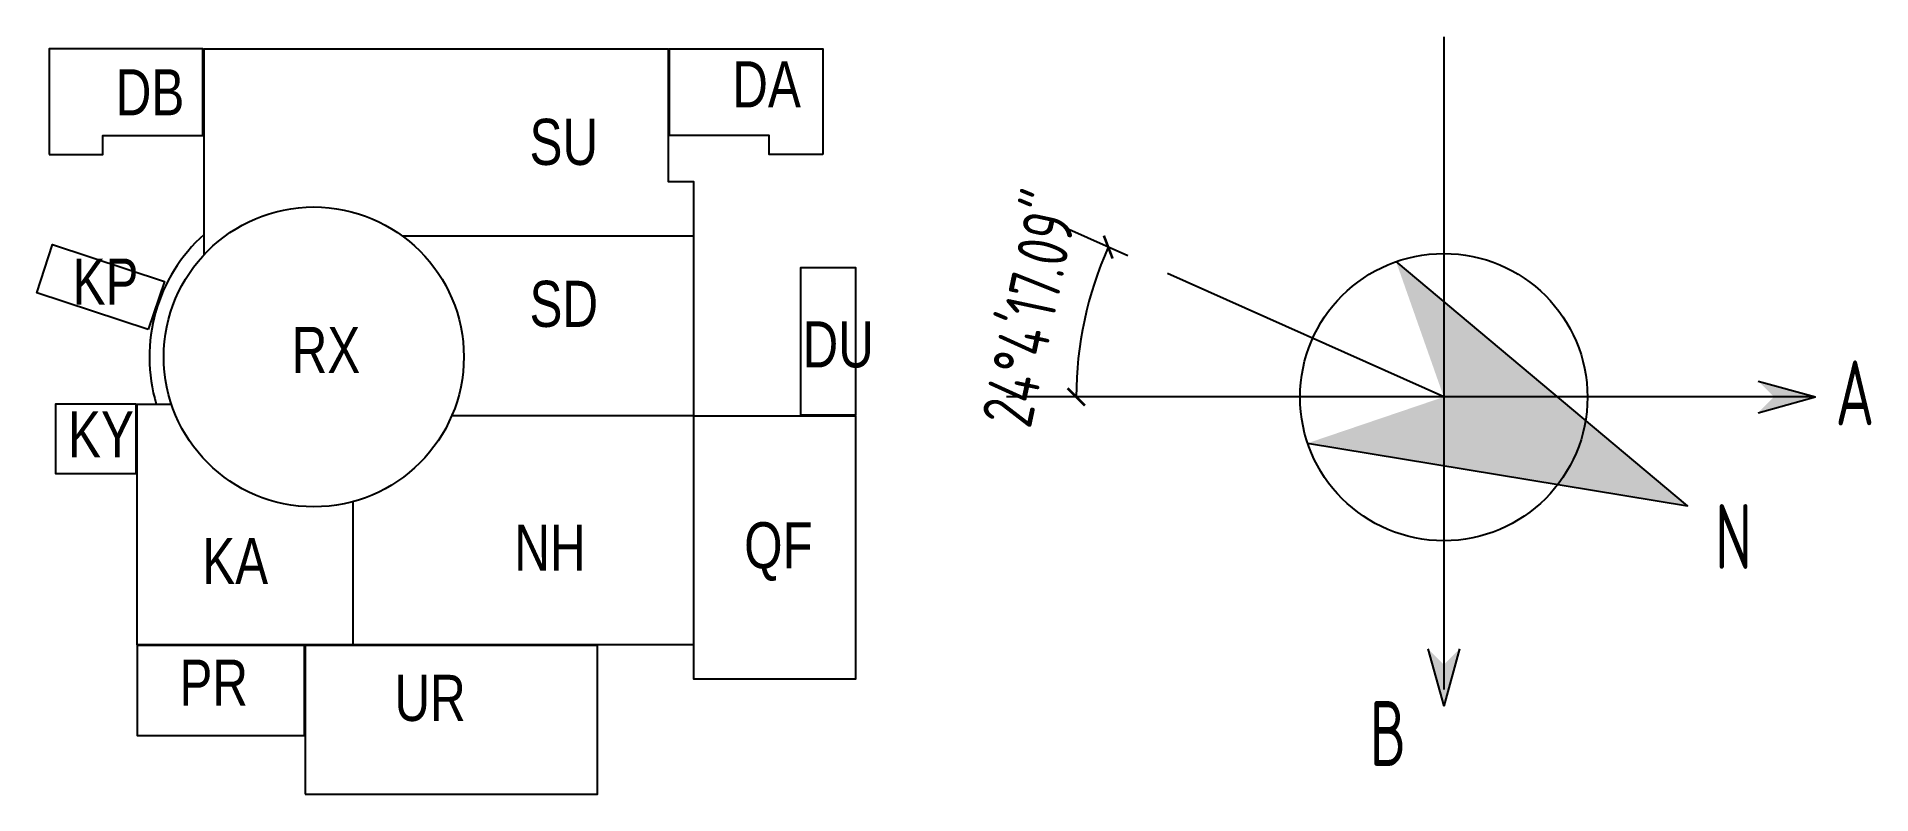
# Model space of a CAD drawing. Header units: millimetres. Extents: x -961 to 5400, y -1517 to 1111.
import ezdxf

# ---------------------------------------------------------------- set-up
doc = ezdxf.new("R2010")
doc.units = ezdxf.units.MM
doc.header["$LTSCALE"] = 1000
for name, color, linetype in [('C-建筑坐标系', 7, 'Continuous'), ('土建', 4, 'Continuous'), ('指北针', 3, 'Continuous')]:
    doc.layers.add(name, color=color, linetype=linetype)
doc.styles.add('S1', font='tssdeng.shx', dxfattribs={"width": 0.75, "bigfont": 'tssdchn.shx'})
doc.styles.add('TSSD_Dimension', font='Tssdeng.shx', dxfattribs={"width": 0.7, "bigfont": 'hztxt.shx'})
doc.dimstyles.new('DIM100', dxfattribs={"dimtxt": 80, "dimasz": 60, "dimexe": 150, "dimexo": 150, "dimgap": 100, "dimtad": 1, "dimdec": 0, "dimzin": 0, "dimdsep": 46, "dimtxsty": 'S1', "dimblk": 'ARCHTICK', "dimcen": 400, "dimdle": 150, "dimclrd": 256, "dimclre": 256, "dimclrt": 256, "dimazin": 0, "dimtfac": 1, "dimtdec": 0, "dimtix": 1, "dimtmove": 2, "dimatfit": 3, "dimldrblk": '_DIMX', "dimfxl": 250, "dimtolj": 1, "dimtzin": 0, "dimarcsym": 0})

# ---------------------------------------------------------------- blocks, each defined once
blk = doc.blocks.new('_ARCHTICK')
at = {"color": 0, "linetype": 'ByBlock', "const_width": 0.15}
blk.add_lwpolyline([(-0.5, -0.5), (0.5, 0.5)], dxfattribs=at)
blk = doc.blocks.new('*D5')
at = {"layer": 'DEFPOINTS', "color": 0, "transparency": 16777216}
for p in [(2959.7, 289), (2693.1, 213.3), (2402, -138.9), (3419.4, -138.9), (3917.5, -138.9)]:
    blk.add_point(p, dxfattribs=at)
at = {"layer": '指北针', "lineweight": -2, "transparency": 16777216}
blk.add_line((2822.7, 350.2), (2617.3, 442), dxfattribs=at)
blk.add_arc((3917.5, -138.9), 1274.1, 155.92859, 180, dxfattribs=at)
at = {"layer": '指北针', "lineweight": -2, "transparency": 16777216, "xscale": 60, "yscale": 60, "zscale": 60}
for p, rotation in [((2754.2, 380.8), 65.92858565308676), ((2643.4, -138.9), 269.9999999999999)]:
    blk.add_blockref('_ARCHTICK', p, dxfattribs=dict(at, rotation=rotation))
at = {"layer": '指北针', "transparency": 16777216, "insert": (2484.7, 166.6), "char_height": 175, "attachment_point": 5, "rotation": 77.96429, "style": 'S1'}
blk.add_mtext('\\A1;24°4\'17.09"', dxfattribs=at)
blk = doc.blocks.new('_DIMX')
blk.add_line((-150, 0), (150, 0))
at = {"const_width": 50}
blk.add_lwpolyline([(-70, -70), (70, 70)], dxfattribs=at)

msp = doc.modelspace()

# ---------------------------------------------------------------- linework, layer by layer
at = {"layer": 'C-建筑坐标系'}
msp.add_line((3917.5, -138.9), (2959.7, 289), dxfattribs=at)
at = {"layer": '土建', "color": 0, "linetype": 'ByBlock'}
for p, q in [((1316, 418.4), (308.8, 418.4)), ((1316, -204), (478.3, -204)), ((137, -998), (137, -501.6))]:
    msp.add_line(p, q, dxfattribs=at)
for points in [[(-917.2, 702), (-731.2, 702), (-731.2, 768), (-385.2, 768), (-385.2, 1068), (-917.2, 1068), (-917.2, 702)], [(-380, 355), (-380, 1068), (1228, 1068), (1228, 608), (1316, 608), (1316, -998), (-612.2, -998), (-612.2, -164), (-493.5, -164)], [(1765.2, 702), (1579.2, 702), (1579.2, 768), (1233.2, 768), (1233.2, 1068), (1765.2, 1068), (1765.2, 702)], [(-612.2, -1001), (-612.2, -1313), (-32.2, -1313), (-32.2, -1001), (-612.2, -1001)]]:
    msp.add_lwpolyline(points, dxfattribs=at)
for points in [[(-573.6, 95), (-960.6, 222.1), (-905.9, 389.4), (-518.1, 262)], [(1688, -202), (1688, 310), (1878, 310), (1878, -202)], [(-615.2, -164), (-895.2, -164), (-895.2, -404), (-615.2, -404)], [(1318, -204), (1878, -204), (1878, -1118), (1318, -1118)], [(-30, -1517), (984, -1517), (984, -1001), (-30, -1001)]]:
    msp.add_lwpolyline(points, close=True, dxfattribs=at)
msp.add_circle((0, 0), 520, dxfattribs=at)
msp.add_arc((0, 0), 570, 131.81448, 196.72146, dxfattribs=at)
at = {"layer": '指北针'}
for p, q in [((3917.5, 1110.6), (3917.5, -1153)), ((5007.6, -84.1), (5206.3, -139)), ((3419.4, -138.9), (2402, -138.9)), ((3420, -138.9), (2766.5, -138.9)), ((5200, -138.9), (3420, -138.9)), ((5007.6, -193.7), (5206.3, -139)), ((3862.6, -1012.7), (3917.5, -1211.5)), ((3972.2, -1012.7), (3917.5, -1211.5))]:
    msp.add_line(p, q, dxfattribs=at)
msp.add_lwpolyline([(3445.6, -299.2), (4762.3, -516.8), (3752, 331.1)], dxfattribs=at)
msp.add_circle((3917.5, -139.5), 498.1, dxfattribs=at)
for points in [[(3752, 331.1), (4762.3, -516.8), (3917.5, -138.9)], [(5062.4, -138.9), (5007.6, -84.1), (5206.3, -139)], [(3917.5, -138.9), (3445.6, -299.2), (4762.3, -516.8)], [(5007.6, -193.7), (5206.3, -139), (5062.4, -138.9)], [(3917.5, -1067.5), (3862.6, -1012.7), (3917.5, -1211.5)], [(3972.2, -1012.7), (3917.5, -1211.5), (3917.5, -1067.5)]]:
    msp.add_solid(points, dxfattribs=at)

# ---------------------------------------------------------------- texts
at = {"color": 0, "linetype": 'ByBlock', "width": 0.8}
for s, p in [('DA', (1450.8, 865.5)), ('DB', (-686.6, 837.9)), ('SU', (747.9, 665.8)), ('KP', (-836, 181.2)), ('SD', (747.9, 104.1)), ('RX', (-76.6, -55.9)), ('DU', (1694.5, -36.5)), ('KY', (-851.9, -348.5)), ('QF', (1492, -733.3)), ('KA', (-386.6, -788)), ('NH', (695.2, -741.9)), ('PR', (-465.7, -1209.8)), ('UR', (279.6, -1262.5))]:
    msp.add_text(s, height=160, dxfattribs=at).set_placement(p)
at = {"layer": '指北针', "style": 'TSSD_Dimension', "width": 0.7}
for s, p in [('A', (5275.2, -237.1)), ('N', (4857.3, -736.2)), ('B', (3660.1, -1418.3))]:
    msp.add_text(s, height=225, dxfattribs=at).set_placement(p)

# ---------------------------------------------------------------- dimensions: what is measured, and where the dimension line sits
at = {"layer": '指北针'}
dim = msp.add_angular_dim_2l(base=(2693.05853, 213.30887), line1=((3419.37071, -138.89743), (2402.01381, -138.89743)), line2=((3917.50696, -138.89743), (2959.67226, 288.98936)), dimstyle='DIM100', override={"dimtxt": 175, "dimaunit": 1, "dimadec": 6, "dimarcsym": 1}, dxfattribs=at)
dim.commit()
dim.dimension.update_dxf_attribs({"geometry": '*D5', "text_midpoint": (2484.74759, 166.57835)})

doc.saveas('drawing.dxf')
